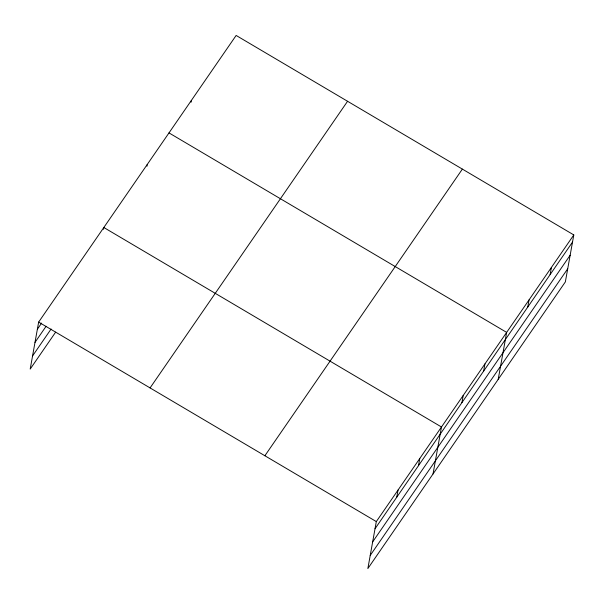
<?xml version="1.0" encoding="UTF-8"?>
<svg xmlns="http://www.w3.org/2000/svg" width="604" height="604" viewBox="0 0 604 604"><rect width="100%" height="100%" fill="white"/><g stroke="black" fill="none" stroke-linecap="round" stroke-linejoin="round"><path stroke-width="0.91" d="M573.8 234.933L376.315 521.584L367.859 568.553L565.352 281.909L573.8 234.933L236.141 35.447L38.648 322.091L30.2 369.067L55.636 332.147M103.503 229.286L103.82 227.497L441.479 426.99L433.03 473.966M146.946 166.228L147.27 164.431M191.053 102.212L191.377 100.415M396.745 497.22L398.036 490.048M418.466 465.692L419.757 458.519M461.917 402.626L463.208 395.454M483.638 371.098L484.929 363.925M498.202 379.372L506.65 332.396L168.992 132.903M527.745 307.081L529.036 299.909M550.131 274.594L551.414 267.421M37.365 329.256L41.601 323.102M35.002 342.392L46.123 326.243M32.563 355.93L51.106 329.014M150.079 387.919L347.572 101.276M264.884 455.748L462.37 169.105M375.024 528.749L572.509 242.106M372.66 541.886L570.146 255.243M370.222 555.423L567.715 268.772M38.648 322.091L376.315 521.584"/></g></svg>
